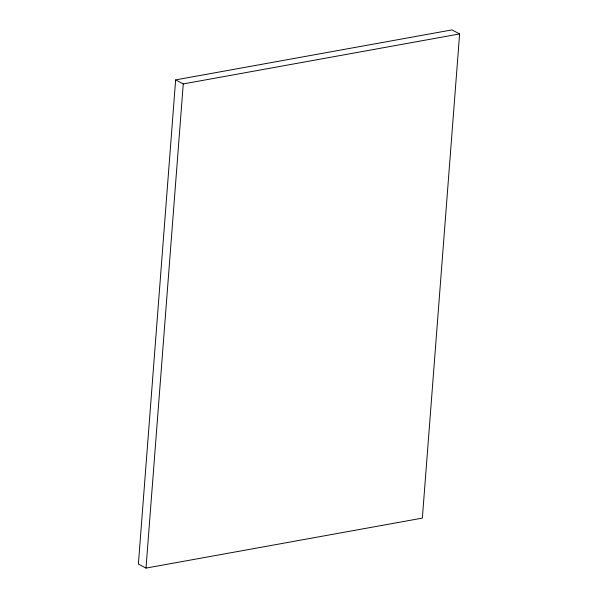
<?xml version="1.0" encoding="UTF-8"?>
<svg xmlns="http://www.w3.org/2000/svg" width="598" height="598" viewBox="0 0 598 598"><rect width="100%" height="100%" fill="white"/><g stroke="black" fill="none" stroke-linecap="round" stroke-linejoin="round"><path stroke-width="0.9" d="M175.64 79.893L138.385 564.071L146.002 568.1L422.36 518.107L459.615 33.929L451.998 29.9L175.64 79.893L183.257 83.922L459.615 33.929M146.002 568.1L183.257 83.922"/></g></svg>
